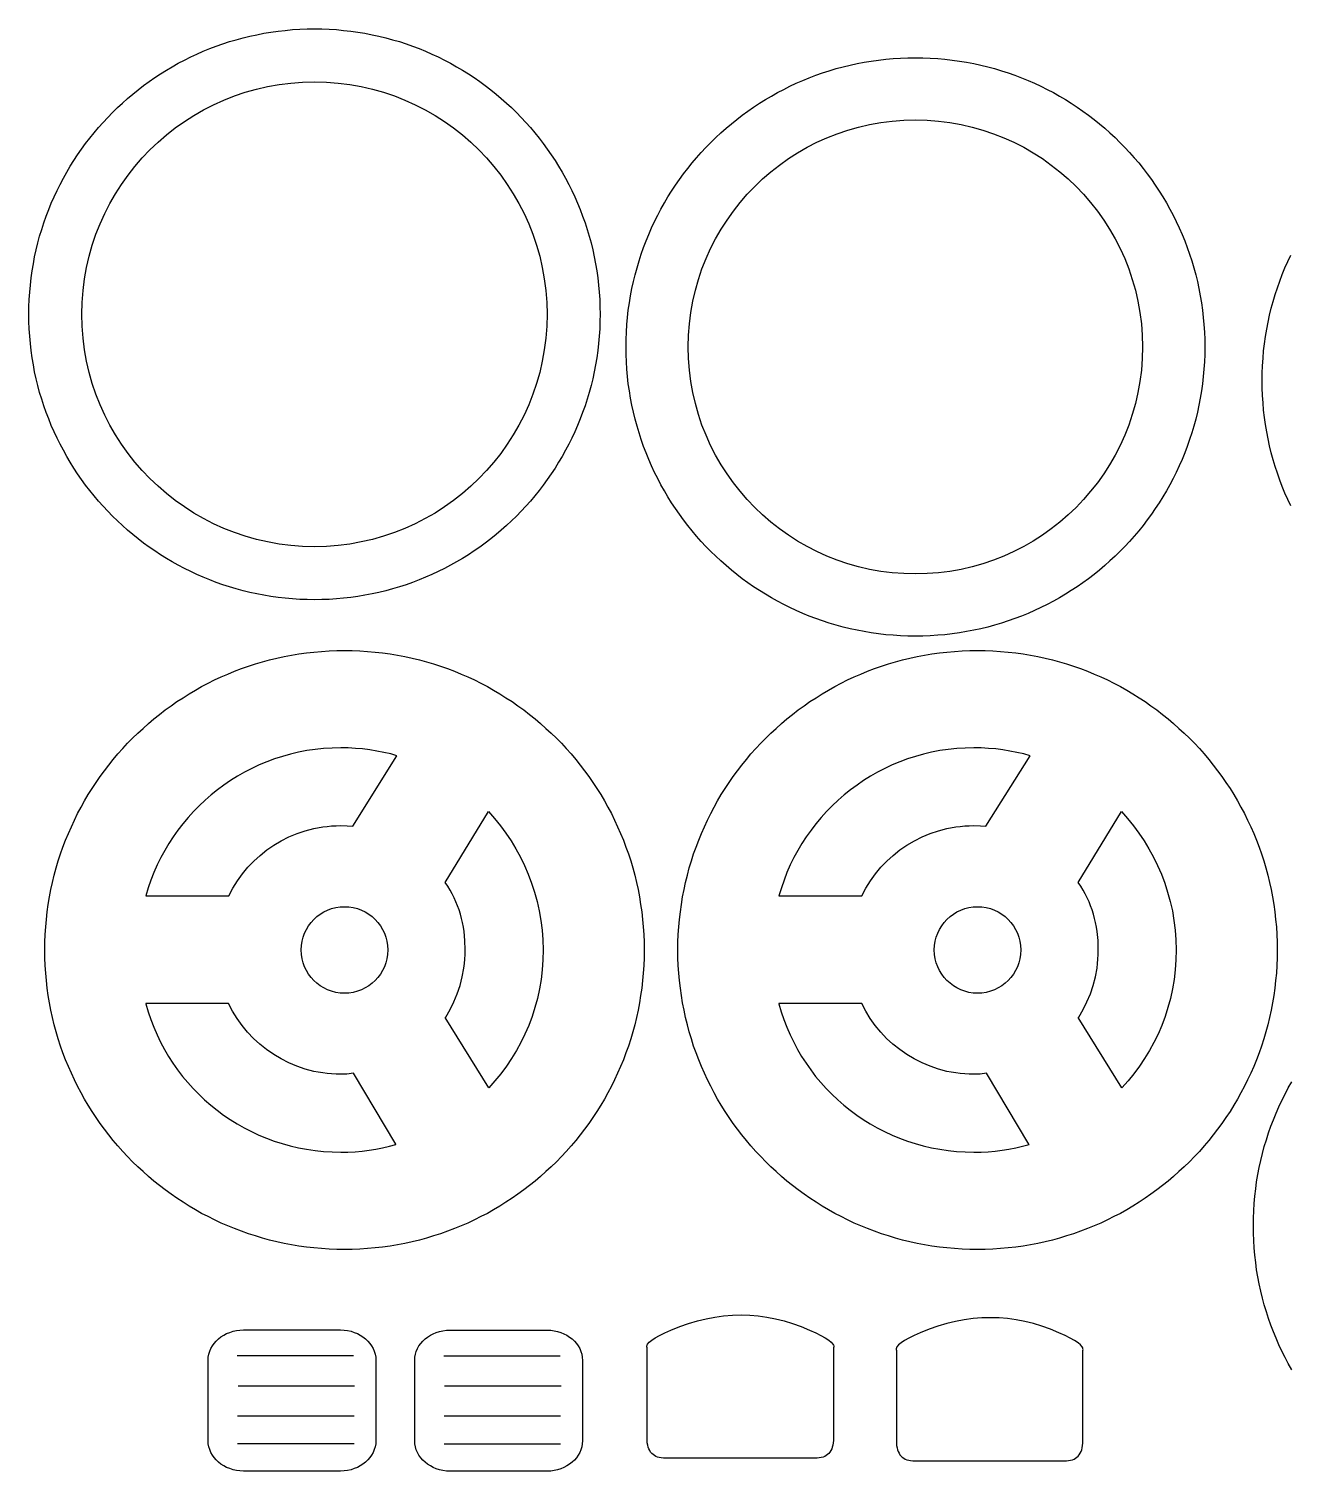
# Model space of a CAD drawing. Extents: x 0 to 355, y 3 to 297.
# Drawn here: x 2.5 to 150.6, y 8 to 177.4 of the extents above; entities that cross this region are included whole.
import ezdxf

# ---------------------------------------------------------------- set-up
doc = ezdxf.new("R2010")
doc.units = 0
doc.header["$MEASUREMENT"] = 0
doc.layers.add('DEFAULT_LAYER', color=1, linetype='Continuous')
doc.layers.add('HARLEY_2', color=1, linetype='Continuous')

msp = doc.modelspace()

# ---------------------------------------------------------------- linework, layer by layer
at = {"layer": 'DEFAULT_LAYER'}
for points in [[(78.69, 69.23), (78.7, 70.13), (78.74, 71.04), (78.79, 71.93), (78.87, 72.82), (78.98, 73.71), (79.1, 74.58), (79.24, 75.45), (79.41, 76.31), (79.59, 77.17), (79.8, 78.02), (80.03, 78.86), (80.27, 79.69), (80.54, 80.51), (80.83, 81.32), (81.13, 82.12), (81.46, 82.92), (81.8, 83.7), (82.16, 84.48), (82.54, 85.24), (82.94, 85.99), (83.35, 86.73), (83.79, 87.47), (84.24, 88.19), (84.7, 88.89), (85.18, 89.59), (85.68, 90.27), (86.2, 90.94), (86.73, 91.6), (87.27, 92.25), (87.83, 92.88), (88.41, 93.5), (89, 94.1), (89.6, 94.69), (90.22, 95.26), (90.85, 95.83), (91.5, 96.37), (92.15, 96.9), (92.82, 97.42), (93.51, 97.91), (94.2, 98.4), (94.91, 98.86), (95.63, 99.31), (96.36, 99.74), (97.1, 100.16), (97.86, 100.56), (98.62, 100.94), (99.4, 101.3), (100.18, 101.64), (100.97, 101.96), (101.78, 102.27), (102.59, 102.56), (103.41, 102.82), (104.24, 103.07), (105.08, 103.3), (105.93, 103.5), (106.78, 103.69), (107.64, 103.86), (108.51, 104), (109.39, 104.12), (110.28, 104.22), (111.17, 104.3), (112.06, 104.36), (112.96, 104.39), (113.87, 104.4), (114.78, 104.39), (115.68, 104.36), (116.58, 104.3), (117.47, 104.22), (118.35, 104.12), (119.23, 104), (120.1, 103.86), (120.96, 103.69), (121.82, 103.5), (122.66, 103.3), (123.5, 103.07), (124.33, 102.82), (125.15, 102.56), (125.97, 102.27), (126.77, 101.96), (127.56, 101.64), (128.35, 101.3), (129.12, 100.94), (129.89, 100.56), (130.64, 100.16), (131.38, 99.74), (132.11, 99.31), (132.83, 98.86), (133.54, 98.4), (134.23, 97.91), (134.92, 97.42), (135.59, 96.9), (136.25, 96.37), (136.89, 95.83), (137.52, 95.26), (138.14, 94.69), (138.75, 94.1), (139.34, 93.5), (139.91, 92.88), (140.47, 92.25), (141.02, 91.6), (141.55, 90.94), (142.06, 90.27), (142.56, 89.59), (143.04, 88.89), (143.51, 88.19), (143.96, 87.47), (144.39, 86.73), (144.8, 85.99), (145.2, 85.24), (145.58, 84.48), (145.94, 83.7), (146.29, 82.92), (146.61, 82.12), (146.92, 81.32), (147.2, 80.51), (147.47, 79.69), (147.72, 78.86), (147.94, 78.02), (148.15, 77.17), (148.34, 76.31), (148.5, 75.45), (148.64, 74.58), (148.77, 73.71), (148.87, 72.82), (148.95, 71.93), (149, 71.04), (149.04, 70.13), (149.05, 69.23), (149.04, 68.32), (149, 67.42), (148.95, 66.52), (148.87, 65.63), (148.77, 64.75), (148.64, 63.87), (148.5, 63), (148.34, 62.14), (148.15, 61.28), (147.94, 60.44), (147.72, 59.6), (147.47, 58.77), (147.2, 57.94), (146.92, 57.13), (146.61, 56.33), (146.29, 55.53), (145.94, 54.75), (145.58, 53.98), (145.2, 53.21), (144.8, 52.46), (144.39, 51.72), (143.96, 50.99), (143.51, 50.27), (143.04, 49.56), (142.56, 48.86), (142.06, 48.18), (141.55, 47.51), (141.02, 46.85), (140.47, 46.21), (139.91, 45.57), (139.34, 44.96), (138.75, 44.35), (138.14, 43.76), (137.52, 43.19), (136.89, 42.63), (136.25, 42.08), (135.59, 41.55), (134.92, 41.04), (134.23, 40.54), (133.54, 40.06), (132.83, 39.59), (132.11, 39.14), (131.38, 38.71), (130.64, 38.29), (129.89, 37.9), (129.12, 37.52), (128.35, 37.15), (127.56, 36.81), (126.77, 36.49), (125.97, 36.18), (125.15, 35.9), (124.33, 35.63), (123.5, 35.38), (122.66, 35.15), (121.82, 34.95), (120.96, 34.76), (120.1, 34.6), (119.23, 34.45), (118.35, 34.33), (117.47, 34.23), (116.58, 34.15), (115.68, 34.09), (114.78, 34.06), (113.87, 34.05), (112.96, 34.06), (112.06, 34.09), (111.17, 34.15), (110.28, 34.23), (109.39, 34.33), (108.51, 34.45), (107.64, 34.6), (106.78, 34.76), (105.93, 34.95), (105.08, 35.15), (104.24, 35.38), (103.41, 35.63), (102.59, 35.9), (101.78, 36.18), (100.97, 36.49), (100.18, 36.81), (99.4, 37.15), (98.62, 37.52), (97.86, 37.9), (97.1, 38.29), (96.36, 38.71), (95.63, 39.14), (94.91, 39.59), (94.2, 40.06), (93.51, 40.54), (92.82, 41.04), (92.15, 41.55), (91.5, 42.08), (90.85, 42.63), (90.22, 43.19), (89.6, 43.76), (89, 44.35), (88.41, 44.96), (87.83, 45.57), (87.27, 46.21), (86.73, 46.85), (86.2, 47.51), (85.68, 48.18), (85.18, 48.86), (84.7, 49.56), (84.24, 50.27), (83.79, 50.99), (83.35, 51.72), (82.94, 52.46), (82.54, 53.21), (82.16, 53.98), (81.8, 54.75), (81.46, 55.53), (81.13, 56.33), (80.83, 57.13), (80.54, 57.94), (80.27, 58.77), (80.03, 59.6), (79.8, 60.44), (79.59, 61.28), (79.41, 62.14), (79.24, 63), (79.1, 63.87), (78.98, 64.75), (78.87, 65.63), (78.79, 66.52), (78.74, 67.42), (78.7, 68.32), (78.69, 69.23)], [(45.71, 92.05), (44.97, 92.25), (44.16, 92.43), (43.34, 92.59), (42.52, 92.73), (41.68, 92.84), (40.84, 92.91), (39.98, 92.96), (39.12, 92.97), (38.1, 92.95), (37.1, 92.89), (36.1, 92.78), (35.12, 92.64), (34.15, 92.45), (33.2, 92.23), (32.26, 91.97), (31.33, 91.67), (30.43, 91.33), (29.54, 90.96), (28.67, 90.55), (27.82, 90.12), (26.99, 89.64), (26.18, 89.14), (25.39, 88.6), (24.63, 88.04), (23.89, 87.44), (23.18, 86.82), (22.49, 86.17), (21.82, 85.49), (21.19, 84.79), (20.58, 84.06), (20, 83.31), (19.45, 82.53), (18.93, 81.73), (18.44, 80.91), (17.99, 80.07), (17.57, 79.21), (17.18, 78.33), (16.83, 77.43), (16.51, 76.52), (16.23, 75.58), (25.96, 75.58), (26.44, 76.48), (26.97, 77.34), (27.56, 78.16), (28.2, 78.94), (28.89, 79.67), (29.64, 80.34), (30.42, 80.97), (31.25, 81.54), (32.13, 82.06), (33.03, 82.51), (33.98, 82.9), (34.95, 83.23), (35.96, 83.49), (36.99, 83.68), (37.51, 83.74), (38.04, 83.79), (38.58, 83.82), (39.12, 83.83), (39.87, 83.81), (40.52, 83.76), (45.71, 92.05)], [(120.03, 92.05), (119.29, 92.25), (118.48, 92.43), (117.67, 92.59), (116.84, 92.73), (116, 92.84), (115.16, 92.91), (114.31, 92.96), (113.45, 92.97), (112.43, 92.95), (111.42, 92.89), (110.43, 92.78), (109.44, 92.64), (108.47, 92.45), (107.52, 92.23), (106.58, 91.97), (105.66, 91.67), (104.75, 91.33), (103.86, 90.96), (102.99, 90.55), (102.14, 90.12), (101.31, 89.64), (100.5, 89.14), (99.72, 88.6), (98.95, 88.04), (98.21, 87.44), (97.5, 86.82), (96.81, 86.17), (96.15, 85.49), (95.51, 84.79), (94.9, 84.06), (94.32, 83.31), (93.77, 82.53), (93.25, 81.73), (92.77, 80.91), (92.31, 80.07), (91.89, 79.21), (91.5, 78.33), (91.15, 77.43), (90.84, 76.52), (90.56, 75.58), (100.29, 75.58), (100.76, 76.48), (101.29, 77.34), (101.88, 78.16), (102.52, 78.94), (103.22, 79.67), (103.96, 80.34), (104.75, 80.97), (105.58, 81.54), (106.45, 82.06), (107.36, 82.51), (108.3, 82.9), (109.28, 83.23), (110.28, 83.49), (111.31, 83.68), (111.84, 83.74), (112.37, 83.79), (112.9, 83.82), (113.45, 83.83), (114.2, 83.81), (114.84, 83.76), (120.03, 92.05)], [(125.75, 61.35), (126.27, 62.23), (126.72, 63.14), (127.12, 64.08), (127.45, 65.06), (127.71, 66.06), (127.9, 67.09), (127.96, 67.62), (128.01, 68.15), (128.04, 68.68), (128.05, 69.23), (128.02, 70.33), (127.91, 71.4), (127.83, 71.92), (127.73, 72.44), (127.62, 72.94), (127.48, 73.44), (127.33, 73.93), (127.15, 74.41), (126.96, 74.88), (126.75, 75.35), (126.52, 75.82), (126.27, 76.27), (126, 76.72), (125.7, 77.17), (130.76, 85.48), (131.48, 84.66), (132.17, 83.82), (132.82, 82.94), (133.43, 82.03), (134, 81.09), (134.53, 80.13), (135.01, 79.14), (135.45, 78.12), (135.84, 77.07), (136.19, 76.01), (136.49, 74.92), (136.74, 73.82), (136.93, 72.69), (137.07, 71.55), (137.16, 70.4), (137.19, 69.23), (137.17, 68.06), (137.09, 66.9), (136.95, 65.77), (136.76, 64.65), (136.52, 63.54), (136.23, 62.46), (135.89, 61.4), (135.5, 60.37), (135.07, 59.35), (134.58, 58.36), (134.06, 57.4), (133.49, 56.47), (132.88, 55.56), (132.23, 54.68), (131.54, 53.84), (130.81, 53.03), (125.7, 61.28), (125.72, 61.32), (125.75, 61.35)], [(108.79, 69.23), (108.82, 69.75), (108.89, 70.25), (109.02, 70.74), (109.19, 71.2), (109.4, 71.65), (109.66, 72.07), (109.95, 72.46), (110.28, 72.82), (110.64, 73.15), (111.03, 73.44), (111.45, 73.69), (111.89, 73.91), (112.36, 74.08), (112.85, 74.2), (113.35, 74.28), (113.87, 74.31), (114.39, 74.28), (114.9, 74.2), (115.38, 74.08), (115.85, 73.91), (116.29, 73.69), (116.71, 73.44), (117.1, 73.15), (117.46, 72.82), (117.79, 72.46), (118.08, 72.07), (118.34, 71.65), (118.55, 71.2), (118.72, 70.74), (118.85, 70.25), (118.93, 69.75), (118.95, 69.23), (118.93, 68.71), (118.85, 68.2), (118.72, 67.72), (118.55, 67.25), (118.34, 66.8), (118.08, 66.39), (117.79, 65.99), (117.46, 65.63), (117.1, 65.31), (116.71, 65.01), (116.29, 64.76), (115.85, 64.55), (115.38, 64.37), (114.9, 64.25), (114.39, 64.17), (113.87, 64.15), (113.35, 64.17), (112.85, 64.25), (112.36, 64.37), (111.89, 64.55), (111.45, 64.76), (111.03, 65.01), (110.64, 65.31), (110.28, 65.63), (109.95, 65.99), (109.66, 66.39), (109.4, 66.8), (109.19, 67.25), (109.02, 67.72), (108.89, 68.2), (108.82, 68.71), (108.79, 69.23)], [(40.59, 54.74), (39.84, 54.64), (39.12, 54.62), (38.58, 54.63), (38.04, 54.66), (37.51, 54.71), (36.99, 54.78), (36.47, 54.86), (35.96, 54.97), (34.95, 55.23), (33.97, 55.56), (33.03, 55.96), (32.12, 56.42), (31.24, 56.95), (30.41, 57.52), (29.62, 58.16), (28.88, 58.84), (28.18, 59.58), (27.54, 60.36), (26.95, 61.18), (26.42, 62.04), (25.94, 62.94), (16.47, 62.94), (16.26, 62.94), (16.23, 62.93), (16.23, 62.9), (16.5, 61.96), (16.81, 61.04), (17.16, 60.14), (17.54, 59.25), (17.96, 58.39), (18.41, 57.54), (18.9, 56.72), (19.41, 55.92), (19.96, 55.14), (20.54, 54.38), (21.15, 53.65), (21.78, 52.95), (22.44, 52.27), (23.13, 51.62), (23.85, 51), (24.59, 50.4), (25.35, 49.84), (26.14, 49.3), (26.95, 48.8), (27.78, 48.33), (28.63, 47.89), (29.5, 47.48), (30.4, 47.11), (31.3, 46.78), (32.23, 46.48), (33.17, 46.22), (34.13, 46), (35.1, 45.81), (36.09, 45.67), (37.09, 45.56), (38.1, 45.5), (39.12, 45.48), (39.96, 45.49), (40.79, 45.53), (41.61, 45.61), (42.43, 45.71), (43.23, 45.83), (44.03, 45.99), (44.82, 46.17), (45.59, 46.37), (45.56, 46.43), (40.59, 54.74)], [(114.91, 54.74), (114.17, 54.64), (113.45, 54.62), (112.9, 54.63), (112.37, 54.66), (111.84, 54.71), (111.31, 54.78), (110.79, 54.86), (110.28, 54.97), (109.27, 55.23), (108.3, 55.56), (107.35, 55.96), (106.44, 56.42), (105.57, 56.95), (104.73, 57.52), (103.94, 58.16), (103.2, 58.84), (102.51, 59.58), (101.86, 60.36), (101.27, 61.18), (100.74, 62.04), (100.27, 62.94), (90.79, 62.94), (90.59, 62.94), (90.55, 62.93), (90.55, 62.9), (90.82, 61.96), (91.14, 61.04), (91.48, 60.14), (91.87, 59.25), (92.29, 58.39), (92.74, 57.54), (93.22, 56.72), (93.74, 55.92), (94.28, 55.14), (94.86, 54.38), (95.47, 53.65), (96.1, 52.95), (96.77, 52.27), (97.46, 51.62), (98.17, 51), (98.91, 50.4), (99.68, 49.84), (100.46, 49.3), (101.27, 48.8), (102.1, 48.33), (102.96, 47.89), (103.83, 47.48), (104.72, 47.11), (105.63, 46.78), (106.55, 46.48), (107.5, 46.22), (108.45, 46), (109.43, 45.81), (110.41, 45.67), (111.41, 45.56), (112.42, 45.5), (113.45, 45.48), (114.28, 45.49), (115.11, 45.53), (115.94, 45.61), (116.75, 45.71), (117.55, 45.83), (118.35, 45.99), (119.14, 46.17), (119.92, 46.37), (119.89, 46.43), (114.91, 54.74)]]:
    msp.add_lwpolyline(points, close=True, dxfattribs=at)
at = {"layer": 'HARLEY_2'}
for points in [[(36.02, 177.43), (36.89, 177.41), (37.75, 177.38), (38.6, 177.33), (39.45, 177.25), (40.29, 177.16), (41.13, 177.04), (41.95, 176.9), (42.78, 176.74), (43.59, 176.57), (44.4, 176.37), (45.2, 176.15), (45.99, 175.92), (46.77, 175.66), (47.55, 175.39), (48.31, 175.1), (49.07, 174.79), (49.82, 174.46), (50.56, 174.12), (51.28, 173.76), (52, 173.38), (52.71, 172.98), (53.4, 172.57), (54.09, 172.14), (54.77, 171.7), (55.43, 171.24), (56.08, 170.76), (56.72, 170.27), (57.35, 169.77), (57.96, 169.25), (58.56, 168.71), (59.15, 168.17), (59.73, 167.6), (60.29, 167.03), (60.84, 166.44), (61.37, 165.84), (61.89, 165.22), (62.4, 164.6), (62.89, 163.96), (63.36, 163.31), (63.82, 162.64), (64.27, 161.97), (64.69, 161.28), (65.11, 160.59), (65.5, 159.88), (65.88, 159.16), (66.24, 158.43), (66.59, 157.69), (66.91, 156.95), (67.22, 156.19), (67.51, 155.42), (67.79, 154.65), (68.04, 153.87), (68.28, 153.08), (68.49, 152.28), (68.69, 151.47), (68.87, 150.65), (69.02, 149.83), (69.16, 149), (69.28, 148.17), (69.38, 147.33), (69.45, 146.48), (69.51, 145.62), (69.54, 144.76), (69.55, 143.9), (69.54, 143.03), (69.51, 142.17), (69.45, 141.32), (69.38, 140.47), (69.28, 139.63), (69.16, 138.79), (69.02, 137.96), (68.87, 137.14), (68.69, 136.33), (68.49, 135.52), (68.28, 134.72), (68.04, 133.93), (67.79, 133.15), (67.51, 132.37), (67.22, 131.61), (66.91, 130.85), (66.59, 130.1), (66.24, 129.36), (65.88, 128.64), (65.5, 127.92), (65.11, 127.21), (64.69, 126.51), (64.27, 125.83), (63.82, 125.15), (63.36, 124.49), (62.89, 123.84), (62.4, 123.2), (61.89, 122.57), (61.37, 121.96), (60.84, 121.36), (60.29, 120.77), (59.73, 120.19), (59.15, 119.63), (58.56, 119.08), (57.96, 118.55), (57.35, 118.03), (56.72, 117.52), (56.08, 117.03), (55.43, 116.56), (54.77, 116.1), (54.09, 115.65), (53.4, 115.22), (52.71, 114.81), (52, 114.42), (51.28, 114.04), (50.56, 113.68), (49.82, 113.33), (49.07, 113.01), (48.31, 112.7), (47.55, 112.4), (46.77, 112.13), (45.99, 111.88), (45.2, 111.64), (44.4, 111.43), (43.59, 111.23), (42.78, 111.05), (41.95, 110.89), (41.13, 110.76), (40.29, 110.64), (39.45, 110.54), (38.6, 110.47), (37.75, 110.41), (36.89, 110.38), (36.02, 110.37), (35.16, 110.38), (34.3, 110.41), (33.44, 110.47), (32.59, 110.54), (31.75, 110.64), (30.92, 110.76), (30.09, 110.89), (29.26, 111.05), (28.45, 111.23), (27.64, 111.43), (26.84, 111.64), (26.05, 111.88), (25.27, 112.13), (24.49, 112.4), (23.73, 112.7), (22.97, 113.01), (22.22, 113.33), (21.49, 113.68), (20.76, 114.04), (20.04, 114.42), (19.33, 114.81), (18.64, 115.22), (17.95, 115.65), (17.28, 116.1), (16.61, 116.56), (15.96, 117.03), (15.32, 117.52), (14.69, 118.03), (14.08, 118.55), (13.48, 119.08), (12.89, 119.63), (12.31, 120.19), (11.75, 120.77), (11.2, 121.36), (10.67, 121.96), (10.15, 122.57), (9.64, 123.2), (9.15, 123.84), (8.68, 124.49), (8.22, 125.15), (7.78, 125.83), (7.35, 126.51), (6.94, 127.21), (6.54, 127.92), (6.16, 128.64), (5.8, 129.36), (5.45, 130.1), (5.13, 130.85), (4.82, 131.61), (4.53, 132.37), (4.25, 133.15), (4, 133.93), (3.76, 134.72), (3.55, 135.52), (3.35, 136.33), (3.17, 137.14), (3.02, 137.96), (2.88, 138.79), (2.76, 139.63), (2.67, 140.47), (2.59, 141.32), (2.54, 142.17), (2.5, 143.03), (2.49, 143.9), (2.5, 144.76), (2.54, 145.62), (2.59, 146.48), (2.67, 147.33), (2.76, 148.17), (2.88, 149), (3.02, 149.83), (3.17, 150.65), (3.35, 151.47), (3.55, 152.28), (3.76, 153.08), (4, 153.87), (4.25, 154.65), (4.53, 155.42), (4.82, 156.19), (5.13, 156.95), (5.45, 157.69), (5.8, 158.43), (6.16, 159.16), (6.54, 159.88), (6.94, 160.59), (7.35, 161.28), (7.78, 161.97), (8.22, 162.64), (8.68, 163.31), (9.15, 163.96), (9.64, 164.6), (10.15, 165.22), (10.67, 165.84), (11.2, 166.44), (11.75, 167.03), (12.31, 167.6), (12.89, 168.17), (13.48, 168.71), (14.08, 169.25), (14.69, 169.77), (15.32, 170.27), (15.96, 170.76), (16.61, 171.24), (17.28, 171.7), (17.95, 172.14), (18.64, 172.57), (19.33, 172.98), (20.04, 173.38), (20.76, 173.76), (21.49, 174.12), (22.22, 174.46), (22.97, 174.79), (23.73, 175.1), (24.49, 175.39), (25.27, 175.66), (26.05, 175.92), (26.84, 176.15), (27.64, 176.37), (28.45, 176.57), (29.26, 176.74), (30.09, 176.9), (30.92, 177.04), (31.75, 177.16), (32.59, 177.25), (33.44, 177.33), (34.3, 177.38), (35.16, 177.41), (36.02, 177.43)], [(106.57, 174.03), (107.45, 174.02), (108.32, 173.99), (109.19, 173.94), (110.05, 173.86), (110.9, 173.76), (111.75, 173.64), (112.59, 173.5), (113.42, 173.34), (114.25, 173.16), (115.06, 172.96), (115.87, 172.75), (116.68, 172.51), (117.47, 172.25), (118.25, 171.97), (119.03, 171.68), (119.8, 171.36), (120.55, 171.03), (121.3, 170.68), (122.04, 170.32), (122.77, 169.93), (123.48, 169.53), (124.19, 169.12), (124.88, 168.68), (125.57, 168.23), (126.24, 167.77), (126.9, 167.28), (127.55, 166.79), (128.18, 166.28), (128.81, 165.75), (129.41, 165.21), (130.01, 164.65), (130.59, 164.08), (131.16, 163.5), (131.72, 162.9), (132.26, 162.29), (132.79, 161.67), (133.3, 161.03), (133.8, 160.39), (134.28, 159.73), (134.74, 159.05), (135.19, 158.37), (135.63, 157.68), (136.04, 156.97), (136.45, 156.25), (136.83, 155.53), (137.2, 154.79), (137.54, 154.04), (137.88, 153.28), (138.19, 152.52), (138.48, 151.74), (138.76, 150.96), (139.02, 150.16), (139.26, 149.36), (139.48, 148.55), (139.68, 147.73), (139.86, 146.91), (140.02, 146.07), (140.15, 145.23), (140.27, 144.39), (140.37, 143.53), (140.45, 142.68), (140.5, 141.81), (140.54, 140.94), (140.55, 140.06), (140.54, 139.19), (140.5, 138.31), (140.45, 137.45), (140.37, 136.59), (140.27, 135.74), (140.15, 134.89), (140.02, 134.05), (139.86, 133.22), (139.68, 132.39), (139.48, 131.57), (139.26, 130.76), (139.02, 129.96), (138.76, 129.17), (138.48, 128.38), (138.19, 127.61), (137.88, 126.84), (137.54, 126.08), (137.2, 125.33), (136.83, 124.6), (136.45, 123.87), (136.04, 123.15), (135.63, 122.45), (135.19, 121.75), (134.74, 121.07), (134.28, 120.4), (133.8, 119.74), (133.3, 119.09), (132.79, 118.45), (132.26, 117.83), (131.72, 117.22), (131.16, 116.62), (130.59, 116.04), (130.01, 115.47), (129.41, 114.92), (128.81, 114.37), (128.18, 113.85), (127.55, 113.34), (126.9, 112.84), (126.24, 112.36), (125.57, 111.89), (124.88, 111.44), (124.19, 111.01), (123.48, 110.59), (122.77, 110.19), (122.04, 109.81), (121.3, 109.44), (120.55, 109.09), (119.8, 108.76), (119.03, 108.45), (118.25, 108.15), (117.47, 107.87), (116.68, 107.62), (115.87, 107.38), (115.06, 107.16), (114.25, 106.96), (113.42, 106.78), (112.59, 106.62), (111.75, 106.48), (110.9, 106.36), (110.05, 106.26), (109.19, 106.19), (108.32, 106.13), (107.45, 106.1), (106.57, 106.09), (105.7, 106.1), (104.83, 106.13), (103.96, 106.19), (103.1, 106.26), (102.25, 106.36), (101.4, 106.48), (100.56, 106.62), (99.73, 106.78), (98.9, 106.96), (98.08, 107.16), (97.27, 107.38), (96.47, 107.62), (95.68, 107.87), (94.89, 108.15), (94.12, 108.45), (93.35, 108.76), (92.59, 109.09), (91.85, 109.44), (91.11, 109.81), (90.38, 110.19), (89.67, 110.59), (88.96, 111.01), (88.26, 111.44), (87.58, 111.89), (86.91, 112.36), (86.25, 112.84), (85.6, 113.34), (84.97, 113.85), (84.34, 114.37), (83.73, 114.92), (83.14, 115.47), (82.55, 116.04), (81.98, 116.62), (81.43, 117.22), (80.89, 117.83), (80.36, 118.45), (79.85, 119.09), (79.35, 119.74), (78.87, 120.4), (78.4, 121.07), (77.95, 121.75), (77.52, 122.45), (77.1, 123.15), (76.7, 123.87), (76.32, 124.6), (75.95, 125.33), (75.6, 126.08), (75.27, 126.84), (74.96, 127.61), (74.66, 128.38), (74.39, 129.17), (74.13, 129.96), (73.89, 130.76), (73.67, 131.57), (73.47, 132.39), (73.29, 133.22), (73.13, 134.05), (72.99, 134.89), (72.87, 135.74), (72.78, 136.59), (72.7, 137.45), (72.65, 138.31), (72.61, 139.19), (72.6, 140.06), (72.61, 140.94), (72.65, 141.81), (72.7, 142.68), (72.78, 143.53), (72.87, 144.39), (72.99, 145.23), (73.13, 146.07), (73.29, 146.91), (73.47, 147.73), (73.67, 148.55), (73.89, 149.36), (74.13, 150.16), (74.39, 150.96), (74.66, 151.74), (74.96, 152.52), (75.27, 153.28), (75.6, 154.04), (75.95, 154.79), (76.32, 155.53), (76.7, 156.25), (77.1, 156.97), (77.52, 157.68), (77.95, 158.37), (78.4, 159.05), (78.87, 159.73), (79.35, 160.39), (79.85, 161.03), (80.36, 161.67), (80.89, 162.29), (81.43, 162.9), (81.98, 163.5), (82.55, 164.08), (83.14, 164.65), (83.73, 165.21), (84.34, 165.75), (84.97, 166.28), (85.6, 166.79), (86.25, 167.28), (86.91, 167.77), (87.58, 168.23), (88.26, 168.68), (88.96, 169.12), (89.67, 169.53), (90.38, 169.93), (91.11, 170.32), (91.85, 170.68), (92.59, 171.03), (93.35, 171.36), (94.12, 171.68), (94.89, 171.97), (95.68, 172.25), (96.47, 172.51), (97.27, 172.75), (98.08, 172.96), (98.9, 173.16), (99.73, 173.34), (100.56, 173.5), (101.4, 173.64), (102.25, 173.76), (103.1, 173.86), (103.96, 173.94), (104.83, 173.99), (105.7, 174.02), (106.57, 174.03)], [(36.02, 171.2), (37.43, 171.17), (38.81, 171.06), (40.18, 170.89), (41.52, 170.65), (42.84, 170.34), (44.14, 169.98), (45.41, 169.55), (46.65, 169.06), (47.86, 168.51), (49.03, 167.91), (50.18, 167.25), (51.29, 166.54), (52.36, 165.78), (53.39, 164.97), (54.38, 164.11), (55.33, 163.2), (56.23, 162.26), (57.09, 161.27), (57.9, 160.23), (58.66, 159.16), (59.37, 158.06), (60.03, 156.91), (60.63, 155.73), (61.18, 154.53), (61.67, 153.29), (62.1, 152.02), (62.47, 150.72), (62.77, 149.4), (63.01, 148.06), (63.18, 146.69), (63.29, 145.3), (63.33, 143.9), (63.29, 142.49), (63.18, 141.11), (63.01, 139.74), (62.77, 138.4), (62.47, 137.07), (62.1, 135.78), (61.67, 134.51), (61.18, 133.27), (60.63, 132.06), (60.03, 130.88), (59.37, 129.74), (58.66, 128.63), (57.9, 127.56), (57.09, 126.53), (56.23, 125.54), (55.33, 124.59), (54.38, 123.69), (53.39, 122.83), (52.36, 122.02), (51.29, 121.26), (50.18, 120.55), (49.03, 119.89), (47.86, 119.29), (46.65, 118.74), (45.41, 118.25), (44.14, 117.82), (42.84, 117.45), (41.52, 117.15), (40.18, 116.91), (38.81, 116.73), (37.43, 116.63), (36.02, 116.59), (34.62, 116.63), (33.23, 116.73), (31.86, 116.91), (30.52, 117.15), (29.2, 117.45), (27.9, 117.82), (26.63, 118.25), (25.39, 118.74), (24.18, 119.29), (23.01, 119.89), (21.86, 120.55), (20.76, 121.26), (19.68, 122.02), (18.65, 122.83), (17.66, 123.69), (16.71, 124.59), (15.81, 125.54), (14.95, 126.53), (14.14, 127.56), (13.38, 128.63), (12.67, 129.74), (12.01, 130.88), (11.41, 132.06), (10.86, 133.27), (10.37, 134.51), (9.94, 135.78), (9.58, 137.07), (9.27, 138.4), (9.03, 139.74), (8.86, 141.11), (8.75, 142.49), (8.72, 143.9), (8.75, 145.3), (8.86, 146.69), (9.03, 148.06), (9.27, 149.4), (9.58, 150.72), (9.94, 152.02), (10.37, 153.29), (10.86, 154.53), (11.41, 155.73), (12.01, 156.91), (12.67, 158.06), (13.38, 159.16), (14.14, 160.23), (14.95, 161.27), (15.81, 162.26), (16.71, 163.2), (17.66, 164.11), (18.65, 164.97), (19.68, 165.78), (20.76, 166.54), (21.86, 167.25), (23.01, 167.91), (24.18, 168.51), (25.39, 169.06), (26.63, 169.55), (27.9, 169.98), (29.2, 170.34), (30.52, 170.65), (31.86, 170.89), (33.23, 171.06), (34.62, 171.17), (36.02, 171.2)], [(106.57, 166.73), (107.95, 166.7), (109.3, 166.59), (110.63, 166.42), (111.95, 166.19), (113.24, 165.89), (114.5, 165.53), (115.74, 165.11), (116.95, 164.64), (118.14, 164.1), (119.29, 163.51), (120.4, 162.87), (121.48, 162.18), (122.53, 161.43), (123.54, 160.64), (124.51, 159.8), (125.43, 158.92), (126.31, 157.99), (127.15, 157.03), (127.94, 156.02), (128.69, 154.97), (129.38, 153.89), (130.02, 152.77), (130.61, 151.62), (131.15, 150.44), (131.63, 149.23), (132.04, 147.99), (132.4, 146.73), (132.7, 145.44), (132.94, 144.12), (133.11, 142.79), (133.21, 141.43), (133.24, 140.06), (133.21, 138.69), (133.11, 137.34), (132.94, 136), (132.7, 134.69), (132.4, 133.4), (132.04, 132.13), (131.63, 130.89), (131.15, 129.68), (130.61, 128.5), (130.02, 127.35), (129.38, 126.23), (128.69, 125.15), (127.94, 124.11), (127.15, 123.1), (126.31, 122.13), (125.43, 121.2), (124.51, 120.32), (123.54, 119.48), (122.53, 118.69), (121.48, 117.95), (120.4, 117.25), (119.29, 116.61), (118.14, 116.02), (116.95, 115.49), (115.74, 115.01), (114.5, 114.59), (113.24, 114.23), (111.95, 113.93), (110.63, 113.7), (109.3, 113.53), (107.95, 113.43), (106.57, 113.39), (105.2, 113.43), (103.85, 113.53), (102.51, 113.7), (101.2, 113.93), (99.91, 114.23), (98.64, 114.59), (97.4, 115.01), (96.19, 115.49), (95.01, 116.02), (93.86, 116.61), (92.75, 117.25), (91.66, 117.95), (90.62, 118.69), (89.61, 119.48), (88.64, 120.32), (87.72, 121.2), (86.83, 122.13), (85.99, 123.1), (85.2, 124.11), (84.46, 125.15), (83.77, 126.23), (83.12, 127.35), (82.53, 128.5), (82, 129.68), (81.52, 130.89), (81.1, 132.13), (80.74, 133.4), (80.45, 134.69), (80.21, 136), (80.04, 137.34), (79.94, 138.69), (79.9, 140.06), (79.94, 141.43), (80.04, 142.79), (80.21, 144.12), (80.45, 145.44), (80.74, 146.73), (81.1, 147.99), (81.52, 149.23), (82, 150.44), (82.53, 151.62), (83.12, 152.77), (83.77, 153.89), (84.46, 154.97), (85.2, 156.02), (85.99, 157.03), (86.83, 157.99), (87.72, 158.92), (88.64, 159.8), (89.61, 160.64), (90.62, 161.43), (91.66, 162.18), (92.75, 162.87), (93.86, 163.51), (95.01, 164.1), (96.19, 164.64), (97.4, 165.11), (98.64, 165.53), (99.91, 165.89), (101.2, 166.19), (102.51, 166.42), (103.85, 166.59), (105.2, 166.7), (106.57, 166.73)], [(4.37, 69.23), (4.38, 70.13), (4.42, 71.04), (4.47, 71.93), (4.55, 72.82), (4.65, 73.71), (4.77, 74.58), (4.92, 75.45), (5.08, 76.31), (5.27, 77.17), (5.48, 78.02), (5.7, 78.86), (5.95, 79.69), (6.22, 80.51), (6.5, 81.32), (6.81, 82.12), (7.13, 82.92), (7.48, 83.7), (7.84, 84.48), (8.22, 85.24), (8.62, 85.99), (9.03, 86.73), (9.46, 87.47), (9.91, 88.19), (10.38, 88.89), (10.86, 89.59), (11.36, 90.27), (11.87, 90.94), (12.4, 91.6), (12.95, 92.25), (13.51, 92.88), (14.08, 93.5), (14.67, 94.1), (15.28, 94.69), (15.9, 95.26), (16.53, 95.83), (17.17, 96.37), (17.83, 96.9), (18.5, 97.42), (19.19, 97.91), (19.88, 98.4), (20.59, 98.86), (21.31, 99.31), (22.04, 99.74), (22.78, 100.16), (23.53, 100.56), (24.3, 100.94), (25.07, 101.3), (25.86, 101.64), (26.65, 101.96), (27.45, 102.27), (28.27, 102.56), (29.09, 102.82), (29.92, 103.07), (30.76, 103.3), (31.6, 103.5), (32.46, 103.69), (33.32, 103.86), (34.19, 104), (35.07, 104.12), (35.95, 104.22), (36.84, 104.3), (37.74, 104.36), (38.64, 104.39), (39.55, 104.4), (40.46, 104.39), (41.36, 104.36), (42.25, 104.3), (43.14, 104.22), (44.03, 104.12), (44.9, 104), (45.77, 103.86), (46.64, 103.69), (47.49, 103.5), (48.34, 103.3), (49.18, 103.07), (50.01, 102.82), (50.83, 102.56), (51.64, 102.27), (52.45, 101.96), (53.24, 101.64), (54.02, 101.3), (54.8, 100.94), (55.56, 100.56), (56.32, 100.16), (57.06, 99.74), (57.79, 99.31), (58.51, 98.86), (59.22, 98.4), (59.91, 97.91), (60.6, 97.42), (61.27, 96.9), (61.92, 96.37), (62.57, 95.83), (63.2, 95.26), (63.82, 94.69), (64.42, 94.1), (65.01, 93.5), (65.59, 92.88), (66.15, 92.25), (66.69, 91.6), (67.22, 90.94), (67.74, 90.27), (68.24, 89.59), (68.72, 88.89), (69.18, 88.19), (69.63, 87.47), (70.07, 86.73), (70.48, 85.99), (70.88, 85.24), (71.26, 84.48), (71.62, 83.7), (71.96, 82.92), (72.29, 82.12), (72.59, 81.32), (72.88, 80.51), (73.15, 79.69), (73.39, 78.86), (73.62, 78.02), (73.83, 77.17), (74.01, 76.31), (74.18, 75.45), (74.32, 74.58), (74.44, 73.71), (74.55, 72.82), (74.62, 71.93), (74.68, 71.04), (74.72, 70.13), (74.73, 69.23), (74.72, 68.32), (74.68, 67.42), (74.62, 66.52), (74.55, 65.63), (74.44, 64.75), (74.32, 63.87), (74.18, 63), (74.01, 62.14), (73.83, 61.28), (73.62, 60.44), (73.39, 59.6), (73.15, 58.77), (72.88, 57.94), (72.59, 57.13), (72.29, 56.33), (71.96, 55.53), (71.62, 54.75), (71.26, 53.98), (70.88, 53.21), (70.48, 52.46), (70.07, 51.72), (69.63, 50.99), (69.18, 50.27), (68.72, 49.56), (68.24, 48.86), (67.74, 48.18), (67.22, 47.51), (66.69, 46.85), (66.15, 46.21), (65.59, 45.57), (65.01, 44.96), (64.42, 44.35), (63.82, 43.76), (63.2, 43.19), (62.57, 42.63), (61.92, 42.08), (61.27, 41.55), (60.6, 41.04), (59.91, 40.54), (59.22, 40.06), (58.51, 39.59), (57.79, 39.14), (57.06, 38.71), (56.32, 38.29), (55.56, 37.9), (54.8, 37.52), (54.02, 37.15), (53.24, 36.81), (52.45, 36.49), (51.64, 36.18), (50.83, 35.9), (50.01, 35.63), (49.18, 35.38), (48.34, 35.15), (47.49, 34.95), (46.64, 34.76), (45.77, 34.6), (44.9, 34.45), (44.03, 34.33), (43.14, 34.23), (42.25, 34.15), (41.36, 34.09), (40.46, 34.06), (39.55, 34.05), (38.64, 34.06), (37.74, 34.09), (36.84, 34.15), (35.95, 34.23), (35.07, 34.33), (34.19, 34.45), (33.32, 34.6), (32.46, 34.76), (31.6, 34.95), (30.76, 35.15), (29.92, 35.38), (29.09, 35.63), (28.27, 35.9), (27.45, 36.18), (26.65, 36.49), (25.86, 36.81), (25.07, 37.15), (24.3, 37.52), (23.53, 37.9), (22.78, 38.29), (22.04, 38.71), (21.31, 39.14), (20.59, 39.59), (19.88, 40.06), (19.19, 40.54), (18.5, 41.04), (17.83, 41.55), (17.17, 42.08), (16.53, 42.63), (15.9, 43.19), (15.28, 43.76), (14.67, 44.35), (14.08, 44.96), (13.51, 45.57), (12.95, 46.21), (12.4, 46.85), (11.87, 47.51), (11.36, 48.18), (10.86, 48.86), (10.38, 49.56), (9.91, 50.27), (9.46, 50.99), (9.03, 51.72), (8.62, 52.46), (8.22, 53.21), (7.84, 53.98), (7.48, 54.75), (7.13, 55.53), (6.81, 56.33), (6.5, 57.13), (6.22, 57.94), (5.95, 58.77), (5.7, 59.6), (5.48, 60.44), (5.27, 61.28), (5.08, 62.14), (4.92, 63), (4.77, 63.87), (4.65, 64.75), (4.55, 65.63), (4.47, 66.52), (4.42, 67.42), (4.38, 68.32), (4.37, 69.23)], [(51.43, 61.35), (51.94, 62.23), (52.4, 63.14), (52.79, 64.08), (53.12, 65.06), (53.38, 66.06), (53.57, 67.09), (53.64, 67.62), (53.69, 68.15), (53.72, 68.68), (53.73, 69.23), (53.69, 70.33), (53.59, 71.4), (53.51, 71.92), (53.41, 72.44), (53.29, 72.94), (53.16, 73.44), (53, 73.93), (52.83, 74.41), (52.64, 74.88), (52.43, 75.35), (52.2, 75.82), (51.94, 76.27), (51.67, 76.72), (51.38, 77.17), (56.44, 85.48), (57.16, 84.66), (57.85, 83.82), (58.5, 82.94), (59.11, 82.03), (59.67, 81.09), (60.2, 80.13), (60.69, 79.14), (61.13, 78.12), (61.52, 77.07), (61.87, 76.01), (62.16, 74.92), (62.41, 73.82), (62.61, 72.69), (62.75, 71.55), (62.84, 70.4), (62.87, 69.23), (62.85, 68.06), (62.77, 66.9), (62.63, 65.77), (62.44, 64.65), (62.2, 63.54), (61.91, 62.46), (61.57, 61.4), (61.18, 60.37), (60.74, 59.35), (60.26, 58.36), (59.73, 57.4), (59.17, 56.47), (58.56, 55.56), (57.9, 54.68), (57.21, 53.84), (56.49, 53.03), (51.38, 61.28), (51.39, 61.32), (51.43, 61.35)], [(34.47, 69.23), (34.49, 69.75), (34.57, 70.25), (34.7, 70.74), (34.87, 71.2), (35.08, 71.65), (35.34, 72.07), (35.63, 72.46), (35.96, 72.82), (36.32, 73.15), (36.71, 73.44), (37.13, 73.69), (37.57, 73.91), (38.04, 74.08), (38.52, 74.2), (39.03, 74.28), (39.55, 74.31), (40.07, 74.28), (40.57, 74.2), (41.06, 74.08), (41.53, 73.91), (41.97, 73.69), (42.39, 73.44), (42.78, 73.15), (43.14, 72.82), (43.47, 72.46), (43.76, 72.07), (44.02, 71.65), (44.23, 71.2), (44.4, 70.74), (44.53, 70.25), (44.6, 69.75), (44.63, 69.23), (44.6, 68.71), (44.53, 68.2), (44.4, 67.72), (44.23, 67.25), (44.02, 66.8), (43.76, 66.39), (43.47, 65.99), (43.14, 65.63), (42.78, 65.31), (42.39, 65.01), (41.97, 64.76), (41.53, 64.55), (41.06, 64.37), (40.57, 64.25), (40.07, 64.17), (39.55, 64.15), (39.03, 64.17), (38.52, 64.25), (38.04, 64.37), (37.57, 64.55), (37.13, 64.76), (36.71, 65.01), (36.32, 65.31), (35.96, 65.63), (35.63, 65.99), (35.34, 66.39), (35.08, 66.8), (34.87, 67.25), (34.7, 67.72), (34.57, 68.2), (34.49, 68.71), (34.47, 69.23)], [(75.07, 12.21), (75.07, 22.51), (75.05, 22.61), (75.05, 22.71), (75.08, 22.81), (75.14, 22.92), (75.33, 23.15), (75.63, 23.4), (76.04, 23.67), (76.54, 23.95), (77.16, 24.25), (77.88, 24.57), (78.92, 24.99), (79.95, 25.35), (80.98, 25.65), (82.01, 25.9), (83.04, 26.1), (84.06, 26.24), (85.09, 26.32), (86.1, 26.35), (87.12, 26.32), (88.13, 26.24), (89.14, 26.1), (90.15, 25.9), (91.16, 25.65), (92.16, 25.35), (93.16, 24.99), (94.15, 24.57), (94.87, 24.25), (95.49, 23.95), (96, 23.67), (96.4, 23.4), (96.7, 23.15), (96.89, 22.92), (96.95, 22.81), (96.98, 22.71), (96.98, 22.61), (96.96, 22.51), (96.96, 12.21), (96.96, 11.6), (96.93, 11.33), (96.89, 11.07), (96.82, 10.84), (96.75, 10.62), (96.65, 10.43), (96.54, 10.25), (96.41, 10.09), (96.27, 9.96), (96.11, 9.84), (95.93, 9.74), (95.73, 9.66), (95.52, 9.6), (95.29, 9.56), (95.04, 9.55), (86.02, 9.55), (76.99, 9.55), (76.74, 9.56), (76.51, 9.6), (76.3, 9.66), (76.11, 9.74), (75.93, 9.84), (75.77, 9.96), (75.62, 10.09), (75.49, 10.25), (75.38, 10.43), (75.29, 10.62), (75.21, 10.84), (75.15, 11.07), (75.1, 11.33), (75.07, 11.6), (75.07, 12.21)], [(104.34, 11.9), (104.35, 11.29), (104.37, 11.01), (104.42, 10.76), (104.48, 10.52), (104.56, 10.31), (104.65, 10.11), (104.76, 9.93), (104.89, 9.78), (105.04, 9.64), (105.2, 9.52), (105.38, 9.42), (105.57, 9.35), (105.79, 9.29), (106.01, 9.25), (106.26, 9.23), (115.29, 9.23), (124.31, 9.23), (124.56, 9.25), (124.79, 9.29), (125, 9.35), (125.2, 9.42), (125.38, 9.52), (125.54, 9.64), (125.68, 9.78), (125.81, 9.93), (125.92, 10.11), (126.02, 10.31), (126.1, 10.52), (126.16, 10.76), (126.2, 11.01), (126.23, 11.29), (126.23, 11.9), (126.23, 22.19), (126.26, 22.29), (126.25, 22.39), (126.22, 22.5), (126.16, 22.6), (125.97, 22.84), (125.67, 23.08), (125.27, 23.35), (124.76, 23.63), (124.15, 23.93), (123.43, 24.25), (122.43, 24.67), (121.43, 25.03), (120.43, 25.34), (119.42, 25.59), (118.42, 25.78), (117.4, 25.92), (116.39, 26), (115.38, 26.03), (114.36, 26), (113.34, 25.92), (112.31, 25.78), (111.29, 25.59), (110.26, 25.34), (109.22, 25.03), (108.19, 24.67), (107.15, 24.25), (106.43, 23.93), (105.82, 23.63), (105.31, 23.35), (104.9, 23.08), (104.61, 22.84), (104.41, 22.6), (104.36, 22.5), (104.32, 22.39), (104.32, 22.29), (104.34, 22.19), (104.34, 11.9)], [(23.54, 11.58), (23.54, 21.03), (23.56, 21.4), (23.62, 21.75), (23.72, 22.09), (23.86, 22.41), (24.04, 22.73), (24.25, 23.02), (24.49, 23.29), (24.76, 23.55), (25.05, 23.78), (25.37, 23.98), (25.71, 24.16), (26.08, 24.31), (26.46, 24.43), (26.86, 24.52), (27.27, 24.57), (27.69, 24.59), (39.08, 24.59), (39.51, 24.57), (39.92, 24.52), (40.32, 24.43), (40.7, 24.31), (41.06, 24.16), (41.4, 23.98), (41.72, 23.78), (42.02, 23.55), (42.29, 23.29), (42.53, 23.02), (42.73, 22.73), (42.91, 22.41), (43.05, 22.09), (43.15, 21.75), (43.22, 21.4), (43.24, 21.03), (43.24, 11.58), (43.22, 11.22), (43.15, 10.87), (43.05, 10.53), (42.91, 10.2), (42.73, 9.89), (42.53, 9.59), (42.29, 9.32), (42.02, 9.07), (41.72, 8.84), (41.4, 8.63), (41.06, 8.45), (40.7, 8.3), (40.32, 8.18), (39.92, 8.1), (39.51, 8.04), (39.08, 8.02), (27.69, 8.02), (27.27, 8.04), (26.86, 8.1), (26.46, 8.18), (26.08, 8.3), (25.71, 8.45), (25.37, 8.63), (25.05, 8.84), (24.76, 9.07), (24.49, 9.32), (24.25, 9.59), (24.04, 9.89), (23.86, 10.2), (23.72, 10.53), (23.62, 10.87), (23.56, 11.22), (23.54, 11.58)], [(47.79, 11.56), (47.79, 21.02), (47.81, 21.38), (47.87, 21.73), (47.98, 22.07), (48.12, 22.4), (48.29, 22.71), (48.5, 23), (48.74, 23.28), (49.01, 23.53), (49.31, 23.76), (49.63, 23.96), (49.97, 24.14), (50.33, 24.29), (50.71, 24.41), (51.11, 24.5), (51.52, 24.55), (51.94, 24.57), (63.34, 24.57), (63.76, 24.55), (64.17, 24.5), (64.57, 24.41), (64.95, 24.29), (65.31, 24.14), (65.66, 23.96), (65.98, 23.76), (66.27, 23.53), (66.54, 23.28), (66.78, 23), (66.99, 22.71), (67.16, 22.4), (67.31, 22.07), (67.41, 21.73), (67.47, 21.38), (67.49, 21.02), (67.49, 11.56), (67.47, 11.2), (67.41, 10.85), (67.31, 10.51), (67.16, 10.18), (66.99, 9.87), (66.78, 9.58), (66.54, 9.3), (66.27, 9.05), (65.98, 8.82), (65.66, 8.62), (65.31, 8.44), (64.95, 8.29), (64.57, 8.17), (64.17, 8.08), (63.76, 8.02), (63.34, 8.01), (51.94, 8.01), (51.52, 8.02), (51.11, 8.08), (50.71, 8.17), (50.33, 8.29), (49.97, 8.44), (49.63, 8.62), (49.31, 8.82), (49.01, 9.05), (48.74, 9.3), (48.5, 9.58), (48.29, 9.87), (48.12, 10.18), (47.98, 10.51), (47.87, 10.85), (47.81, 11.2), (47.79, 11.56)]]:
    msp.add_lwpolyline(points, close=True, dxfattribs=at)
for points in [[(150.64, 121.39), (150.29, 122.13), (149.96, 122.89), (149.64, 123.66), (149.35, 124.43), (149.07, 125.22), (148.81, 126.01), (148.58, 126.81), (148.36, 127.62), (148.16, 128.44), (147.98, 129.27), (147.82, 130.1), (147.68, 130.94), (147.56, 131.79), (147.46, 132.64), (147.39, 133.5), (147.33, 134.36), (147.3, 135.24), (147.29, 136.11), (147.3, 136.99), (147.33, 137.86), (147.39, 138.73), (147.46, 139.59), (147.56, 140.44), (147.68, 141.29), (147.82, 142.13), (147.98, 142.96), (148.16, 143.78), (148.36, 144.6), (148.58, 145.41), (148.81, 146.21), (149.07, 147.01), (149.35, 147.79), (149.64, 148.57), (149.96, 149.34), (150.29, 150.09), (150.64, 150.84)], [(150.75, 19.92), (150.35, 20.64), (149.97, 21.37), (149.6, 22.1), (149.25, 22.85), (148.92, 23.61), (148.61, 24.38), (148.31, 25.15), (148.04, 25.94), (147.78, 26.73), (147.54, 27.53), (147.32, 28.34), (147.12, 29.16), (146.94, 29.99), (146.78, 30.82), (146.64, 31.66), (146.53, 32.5), (146.43, 33.36), (146.35, 34.22), (146.3, 35.08), (146.26, 35.95), (146.25, 36.83), (146.26, 37.71), (146.3, 38.58), (146.35, 39.44), (146.43, 40.3), (146.53, 41.16), (146.64, 42), (146.78, 42.84), (146.94, 43.68), (147.12, 44.5), (147.32, 45.32), (147.54, 46.13), (147.78, 46.93), (148.04, 47.73), (148.31, 48.51), (148.61, 49.29), (148.92, 50.05), (149.25, 50.81), (149.6, 51.56), (149.97, 52.3), (150.35, 53.02), (150.75, 53.74)], [(40.62, 21.55), (26.95, 21.55)], [(64.87, 21.53), (51.21, 21.53)], [(40.71, 17.99), (27.05, 17.99)], [(64.97, 17.97), (51.3, 17.97)], [(40.67, 14.48), (27, 14.48)], [(64.92, 14.46), (51.25, 14.46)], [(40.67, 11.21), (27, 11.21)], [(64.92, 11.19), (51.25, 11.19)]]:
    msp.add_lwpolyline(points, dxfattribs=at)

doc.saveas('drawing.dxf')
